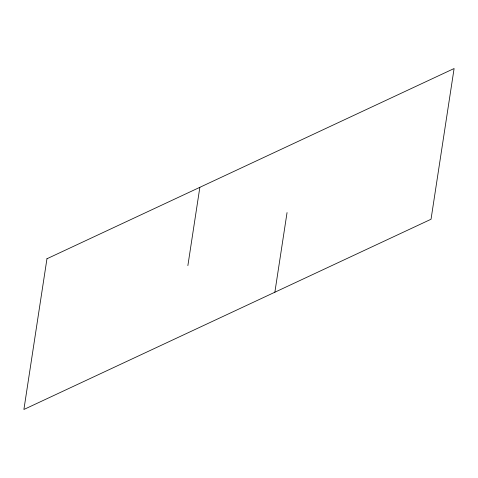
<?xml version="1.0" encoding="UTF-8"?>
<svg xmlns="http://www.w3.org/2000/svg" width="478" height="478" viewBox="0 0 478 478"><rect width="100%" height="100%" fill="white"/><g stroke="black" fill="none" stroke-linecap="round" stroke-linejoin="round"><path stroke-width="0.72" d="M187.872 265.625L199.852 187.316M274.868 292.213L287.051 212.585M46.963 258.753L23.9 409.473L431.036 219.247L454.1 68.527L46.963 258.753"/></g></svg>
